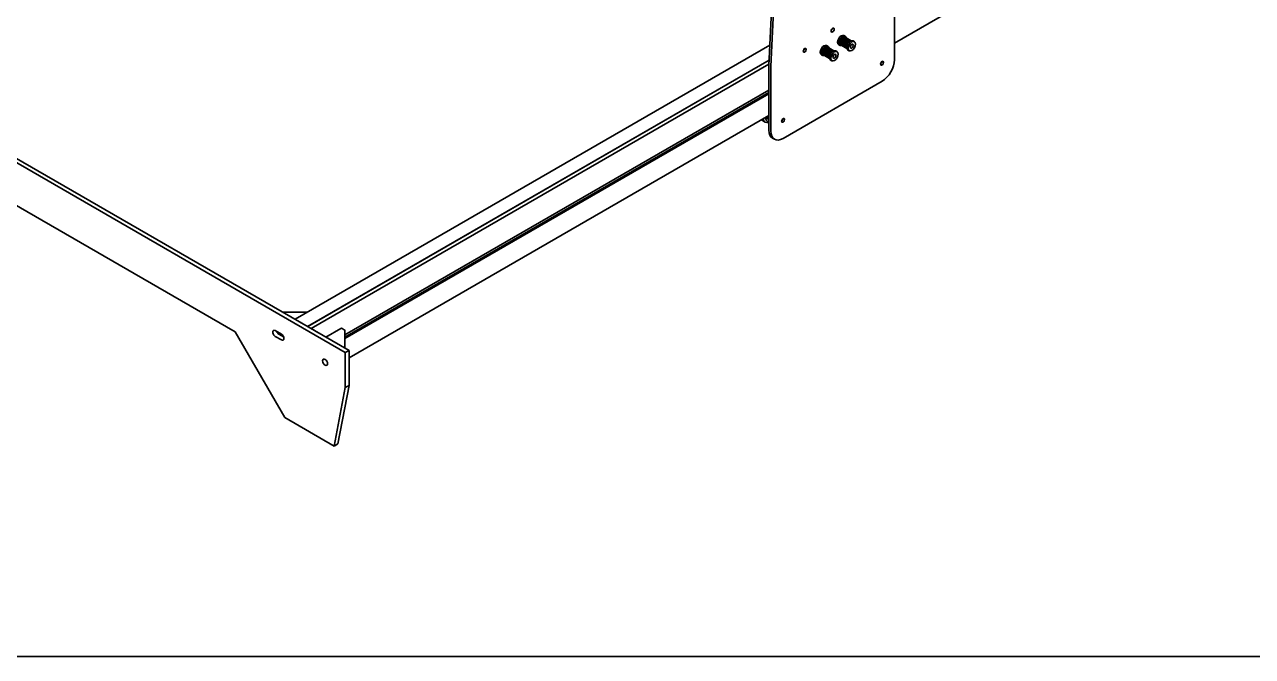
# Model space of a CAD drawing. Header units: millimetres. Extents: x 129 to 6329, y 33 to 3553.
# Drawn here: x 2513.8 to 2794.5, y 32.8 to 177.2 of the extents above; entities that cross this region are included whole.
import ezdxf
from ezdxf.enums import TextEntityAlignment as Align

# ---------------------------------------------------------------- set-up
doc = ezdxf.new("R2010")
doc.units = ezdxf.units.MM
doc.layers.add('TITLEBLOCK', color=7, linetype='Continuous', lineweight=35)
doc.styles.add('FusionTitle', font='arial.ttf')

# ---------------------------------------------------------------- blocks, each defined once
blk = doc.blocks.new('ISO_TITLEBLOCK')
at = {"layer": 'TITLEBLOCK'}
blk.add_line((-180, 0), (0, 0), dxfattribs=at)
at = {"layer": 'TITLEBLOCK', "style": 'FusionTitle'}
for tag, height, p in [('DEPT', 3.5, (-179, 42)), ('TECHNICAL_REFERENCE', 3.5, (-155, 42)), ('CREATED_BY', 3.5, (-121, 42)), ('APPROVED_BY', 3.5, (-60, 42)), ('DOCUMENT_TYPE', 3.5, (-121, 32)), ('DOCUMENT_STATUS', 3.5, (-60, 32)), ('TITLE_1', 5, (-121, 21.5)), ('TITLE_2', 5, (-121, 14)), ('TITLE_3', 5, (-121, 6.5)), ('DATE_OF_ISSUE', 3.5, (-50, 5))]:
    blk.add_attdef(tag, text='', height=height, dxfattribs=at).set_placement(p, align=Align.TOP_LEFT)
for tag, p in [('CREATED_DATE', (-62, 42)), ('APPROVED_DATE', (-0.993, 42))]:
    blk.add_attdef(tag, text='', height=3.5, dxfattribs=at).set_placement(p, align=Align.TOP_RIGHT)
for tag, height, p in [('DRAWING_NUMBER', 5, (-30.5, 19.751)), ('REV', 3.5, (-56, 4.85)), ('SHEET', 3.5, (-7.5, 4.85))]:
    blk.add_attdef(tag, text='', height=height, dxfattribs=at).set_placement(p, align=Align.TOP_CENTER)

msp = doc.modelspace()

# ---------------------------------------------------------------- linework, layer by layer
at = {"layer": 'TITLEBLOCK', "extrusion": (0, 0.816497, 0.57735)}
for p, q in [((2686.76, 227.426), (2683.973, 167.891)), ((2687.184, 227.181), (2684.397, 167.646)), ((2587.153, 102.256), (2403.87, 208.074)), ((2588.001, 102.746), (2404.719, 208.564)), ((2747.968, 193.375), (2712.677, 172.999)), ((2429.043, 183.742), (2561.98, 106.992)), ((2712.677, 169.186), (2712.677, 183.792)), ((2702.18, 173.014), (2700.444, 174.016)), ((2700.444, 174.016), (2700.485, 173.957)), ((2702.286, 173.142), (2700.556, 174.141)), ((2702.396, 173.253), (2700.675, 174.246)), ((2700.675, 174.246), (2700.689, 174.161)), ((2702.346, 173.204), (2700.689, 174.161)), ((2702.505, 173.344), (2700.798, 174.33)), ((2700.921, 174.388), (2700.906, 174.286)), ((2702.519, 173.355), (2700.906, 174.286)), ((2702.607, 173.414), (2700.921, 174.388)), ((2702.696, 173.464), (2701.04, 174.42)), ((2701.398, 174.552), (2701.115, 174.716)), ((2701.151, 174.424), (2701.129, 174.368)), ((2702.763, 173.494), (2701.151, 174.424)), ((2702.8, 173.508), (2701.252, 174.401)), ((2684.189, 172.499), (2575.687, 109.855)), ((2696.297, 171.275), (2696.226, 171.282)), ((2697.961, 170.28), (2696.226, 171.282)), ((2698.034, 170.436), (2696.296, 171.439)), ((2697.973, 170.308), (2696.297, 171.275)), ((2698.122, 170.586), (2696.383, 171.59)), ((2698.22, 170.728), (2696.484, 171.73)), ((2696.484, 171.73), (2696.526, 171.671)), ((2698.202, 170.704), (2696.526, 171.671)), ((2698.326, 170.856), (2696.596, 171.855)), ((2698.436, 170.967), (2696.715, 171.96)), ((2696.715, 171.96), (2696.729, 171.875)), ((2698.386, 170.918), (2696.729, 171.875)), ((2698.545, 171.058), (2696.838, 172.043)), ((2696.961, 172.102), (2696.946, 172)), ((2698.559, 171.068), (2696.946, 172)), ((2698.648, 171.128), (2696.961, 172.102)), ((2698.736, 171.177), (2697.08, 172.134)), ((2697.438, 172.266), (2697.155, 172.429)), ((2697.191, 172.138), (2697.17, 172.082)), ((2698.803, 171.208), (2697.191, 172.138)), ((2698.84, 171.221), (2697.292, 172.115)), ((2699.559, 171.041), (2699.276, 171.205)), ((2700.198, 172.474), (2699.915, 172.637)), ((2701.798, 172.119), (2700.091, 173.105)), ((2700.183, 173.283), (2700.101, 173.253)), ((2701.822, 172.259), (2700.101, 173.253)), ((2700.183, 173.033), (2700.101, 172.969)), ((2701.788, 171.995), (2700.101, 172.969)), ((2701.863, 172.41), (2700.133, 173.409)), ((2701.79, 171.894), (2700.133, 172.85)), ((2701.839, 172.327), (2700.183, 173.283)), ((2701.796, 172.101), (2700.183, 173.033)), ((2700.257, 173.561), (2700.185, 173.568)), ((2701.921, 172.566), (2700.185, 173.568)), ((2700.223, 172.798), (2700.185, 172.751)), ((2701.797, 171.821), (2700.185, 172.751)), ((2701.994, 172.722), (2700.256, 173.725)), ((2701.804, 171.782), (2700.256, 172.676)), ((2701.933, 172.594), (2700.257, 173.561)), ((2702.081, 172.873), (2700.343, 173.876)), ((2702.161, 172.99), (2700.485, 173.957)), ((2702.319, 171.249), (2702.036, 171.412)), ((2703.519, 173.328), (2703.236, 173.491)), ((2684.03, 169.112), (2578.54, 108.208)), ((2684.029, 169.079), (2578.569, 108.192)), ((2696.238, 170.188), (2695.955, 170.351)), ((2697.838, 169.833), (2696.131, 170.819)), ((2696.223, 170.997), (2696.142, 170.967)), ((2697.863, 169.973), (2696.142, 170.967)), ((2696.223, 170.747), (2696.142, 170.683)), ((2697.828, 169.709), (2696.142, 170.683)), ((2697.904, 170.124), (2696.173, 171.123)), ((2697.83, 169.608), (2696.173, 170.564)), ((2697.879, 170.041), (2696.223, 170.997)), ((2697.836, 169.815), (2696.223, 170.747)), ((2696.263, 170.512), (2696.226, 170.465)), ((2697.837, 169.535), (2696.226, 170.465)), ((2697.844, 169.496), (2696.296, 170.389)), ((2698.359, 168.963), (2698.076, 169.126)), ((2683.986, 168.171), (2579.334, 107.75)), ((2683.969, 167.707), (2683.969, 153.101)), ((2684.393, 167.462), (2684.393, 152.856)), ((2687.221, 151.223), (2709.849, 164.287)), ((2683.969, 162.271), (2587.061, 106.321)), ((2683.969, 161.689), (2587.061, 105.74)), ((2683.969, 161.435), (2587.061, 105.486)), ((2683.969, 156.424), (2588.001, 101.018)), ((2683.136, 154.925), (2682.254, 155.435)), ((2683.604, 155.9), (2683.969, 155.395)), ((2685.221, 151.025), (2684.797, 151.27)), ((2578.52, 111.491), (2572.854, 111.491)), ((2577.19, 108.987), (2575.804, 109.788)), ((2573.293, 87.396), (2561.98, 106.992)), ((2572.544, 106.444), (2571.129, 107.261)), ((2571.519, 106.98), (2571.568, 107.008)), ((2580.895, 106.848), (2579.509, 107.648)), ((2586.119, 107.766), (2582.712, 105.799)), ((2586.911, 107.482), (2586.419, 107.766)), ((2587.061, 107.222), (2587.061, 103.288)), ((2572.544, 105.138), (2571.129, 105.955)), ((2573.034, 105.835), (2571.978, 106.444)), ((2587.153, 102.256), (2588.001, 102.746)), ((2587.153, 102.256), (2587.153, 94.254)), ((2588.001, 102.746), (2588.001, 94.744)), ((2587.153, 94.254), (2584.607, 80.864)), ((2588.001, 94.744), (2585.455, 81.354)), ((2587.153, 94.254), (2588.001, 94.744)), ((2584.607, 80.864), (2573.293, 87.396)), ((2584.607, 80.864), (2585.455, 81.354))]:
    msp.add_line(p, q, dxfattribs=at)
at = {"layer": 'TITLEBLOCK', "extrusion": (2e-16, -1e-16, -1)}
msp.add_arc((-2586.269, 107.507), 0.3, 60, 120, dxfattribs=at)
at = {"layer": 'TITLEBLOCK', "extrusion": (1e-16, -1e-16, -1)}
msp.add_arc((-2586.761, 107.222), 0.3, 120, 180, dxfattribs=at)
at = {"layer": 'TITLEBLOCK'}
for centre, major_axis in [((2698.535, 175.963), (0.25, 0.433)), ((2692.171, 171.358), (0.245, 0.424)), ((2698.959, 170.002), (0.6, 1.039)), ((2702.919, 172.288), (0.6, 1.039)), ((2702.919, 172.288), (0.25, 0.433)), ((2698.959, 170.002), (0.25, 0.433)), ((2709.849, 168.402), (0.245, 0.424)), ((2687.221, 155.338), (0.245, 0.424))]:
    msp.add_ellipse(centre, major_axis=major_axis, ratio=0.5773503, dxfattribs=at)
for centre, major_axis, start_param, end_param in [((2698.111, 176.208), (0.25, 0.433), 4.1547902, 5.2699878), ((2700.798, 173.513), (0.5, 0.866), 1.134464, 1.3089969), ((2700.798, 173.513), (0.442, 0.765), 0.9599311, 1.0718805), ((2700.798, 173.513), (0.5, 0.866), 0.7853982, 0.9599311), ((2700.798, 173.513), (0.442, 0.765), 0.6108652, 0.642564), ((2700.798, 173.513), (0.5, 0.866), 0.4363323, 0.6108652), ((2700.798, 173.513), (0.5, 0.866), 0.0872665, 0.2617994), ((2691.747, 171.603), (0.245, 0.424), 4.1884296, 5.2363484), ((2696.838, 171.227), (0.5, 0.866), 1.8325957, 2.0071286), ((2696.838, 171.227), (0.5, 0.866), 1.4835299, 1.6580628), ((2696.838, 171.227), (0.442, 0.765), 1.6696319, 1.8325957), ((2696.838, 171.227), (0.442, 0.765), 1.3089969, 1.4719608), ((2696.838, 171.227), (0.5, 0.866), 1.134464, 1.3089969), ((2696.838, 171.227), (0.442, 0.765), 0.9599311, 1.0718805), ((2696.838, 171.227), (0.5, 0.866), 0.7853982, 0.9599311), ((2696.838, 171.227), (0.442, 0.765), 0.6108652, 0.642564), ((2696.838, 171.227), (0.5, 0.866), 0.4363323, 0.6108652), ((2696.838, 171.227), (0.5, 0.866), 0.0872665, 0.2617994), ((2698.676, 170.166), (0.6, 1.039), 0, 3.1415927), ((2700.798, 173.513), (0.5, 0.866), 2.1816616, 2.3561945), ((2700.798, 173.513), (0.5, 0.866), 2.5307274, 2.7052603), ((2700.798, 173.513), (0.5, 0.866), 1.8325957, 2.0071286), ((2700.798, 173.513), (0.442, 0.765), 2.4990286, 2.5307274), ((2700.798, 173.513), (0.442, 0.765), 2.0697122, 2.1816616), ((2700.798, 173.513), (0.5, 0.866), 2.8797933, 3.0543262), ((2700.798, 173.513), (0.5, 0.866), 1.4835299, 1.6580628), ((2700.798, 173.513), (0.442, 0.765), 1.6696319, 1.8325957), ((2700.798, 173.513), (0.442, 0.765), 1.3089969, 1.4719608), ((2702.636, 172.452), (0.6, 1.039), 0, 3.1415927), ((2696.838, 171.227), (0.5, 0.866), 2.1816616, 2.3561945), ((2696.838, 171.227), (0.5, 0.866), 2.5307274, 2.7052603), ((2696.838, 171.227), (0.442, 0.765), 2.4990286, 2.5307274), ((2696.838, 171.227), (0.442, 0.765), 2.0697122, 2.1816616), ((2696.838, 171.227), (0.5, 0.866), 2.8797933, 3.0543262), ((2709.424, 168.647), (0.245, 0.424), 4.1884296, 5.2363484), ((2709.849, 167.553), (2, 3.464), 3.9269908, 5.4977871), ((2687.221, 169.095), (2, 3.464), 2.300696, 2.3561945), ((2683.969, 156.36), (0.3, 0.52), 2.2233563, 2.888289), ((2686.797, 155.583), (0.245, 0.424), 4.1884296, 5.2363484), ((2687.221, 154.489), (2, 3.464), 2.3561945, 3.9269908), ((2572.544, 105.791), (-0.4, 0.693), 2.3561945, 5.4977871)]:
    msp.add_ellipse(centre, major_axis=major_axis, ratio=0.5773503, start_param=start_param, end_param=end_param, dxfattribs=at)
at = {"layer": 'TITLEBLOCK', "extrusion": (1.06699e-16, -6.16025e-17, -1)}
msp.add_ellipse((2700.515, 173.676), major_axis=(0.6, 1.039), ratio=0.5773503, start_param=3.1415927, end_param=6.2831853, dxfattribs=at)
at = {"layer": 'TITLEBLOCK', "extrusion": (1.5e-16, -8.66025e-17, -1)}
for centre, start_param, end_param in [((2700.798, 173.513), 2.550195, 6.874583), ((2696.555, 171.39), 3.1415927, 6.2831853), ((2696.838, 171.227), 2.550195, 6.874583)]:
    msp.add_ellipse(centre, major_axis=(0.6, 1.039), ratio=0.5773503, start_param=start_param, end_param=end_param, dxfattribs=at)
at = {"layer": 'TITLEBLOCK', "extrusion": (2e-16, -4.50056e-27, -1)}
msp.add_ellipse((2686.797, 169.34), major_axis=(2, 3.464), ratio=0.5773503, start_param=3.9269908, end_param=3.9824893, dxfattribs=at)
at = {"layer": 'TITLEBLOCK', "extrusion": (1.90032e-16, 8.2735e-17, -1)}
msp.add_ellipse((2684.336, 157.004), major_axis=(1.2, 2.078), ratio=0.5773503, start_param=2.5745932, end_param=3.7386458, dxfattribs=at)
at = {"layer": 'TITLEBLOCK', "extrusion": (8.94076e-17, 1.81653e-16, -1)}
msp.add_ellipse((2684.633, 156.832), major_axis=(0.99, 1.715), ratio=0.5773503, start_param=2.8508716, end_param=3.9121619, dxfattribs=at)
at = {"layer": 'TITLEBLOCK', "extrusion": (2e-16, 7.16508e-29, -1)}
msp.add_ellipse((2686.797, 154.734), major_axis=(2, 3.464), ratio=0.5773503, start_param=3.1415927, end_param=3.9269908, dxfattribs=at)
at = {"layer": 'TITLEBLOCK', "extrusion": (1.5e-16, 8.66025e-17, -1)}
for centre, end_param in [((2571.129, 106.608), 7.0685835), ((2571.978, 107.098), 4.9741884)]:
    msp.add_ellipse(centre, major_axis=(-0.4, 0.693), ratio=0.5773503, start_param=3.9269908, end_param=end_param, dxfattribs=at)
msp.add_ellipse((2582.528, 100.027), major_axis=(-0.4, 0.693), ratio=0.5773503, dxfattribs=at)

# ---------------------------------------------------------------- block references
at = {"layer": 'TITLEBLOCK', "xscale": 10, "yscale": 10, "zscale": 10}
msp.add_blockref('ISO_TITLEBLOCK', (4079.571, 32.771), dxfattribs=at)

doc.saveas('drawing.dxf')
